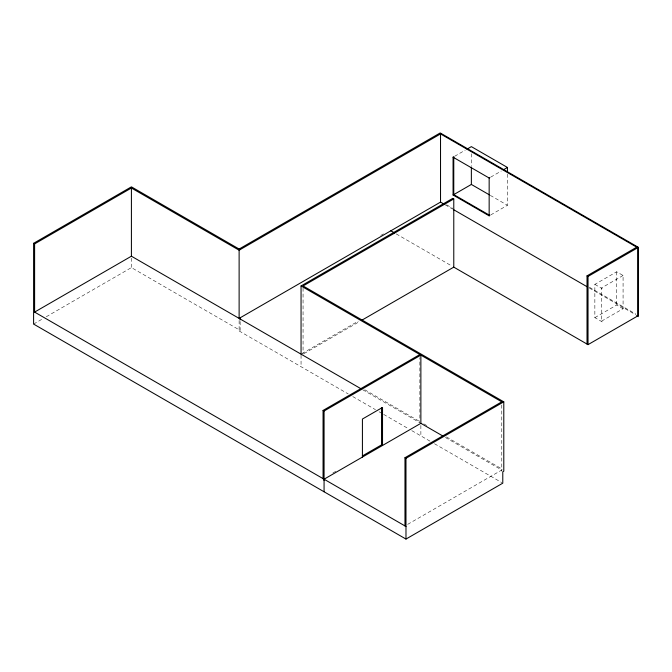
<?xml version="1.0" encoding="UTF-8"?>
<svg xmlns="http://www.w3.org/2000/svg" width="672" height="672" viewBox="0 0 672 672"><rect width="100%" height="100%" fill="white"/><g stroke="black" fill="none" stroke-linecap="round" stroke-linejoin="round"><path stroke-width="0.5" stroke-dasharray="3.36 2.52" d="M33.6 324.072L42.655 318.839M46.276 316.747L131.41 267.599L240.131 330.372L240.131 320.956M454.642 156.282L465.209 150.184M380.764 235.46L383.485 233.89M490.728 177.114L501.287 171.016M239.123 320.485L239.123 330.952L240.131 330.372M490.728 214.931L507.444 205.279L507.444 173.594M301.963 353.623L358.294 321.107M303.979 353.623L359.36 321.653M602.272 321.905L594.854 317.629L594.854 284.382L616.669 271.79L624.086 276.074M594.854 317.629L616.669 305.029L624.086 309.313M332.875 472.97L336.445 470.912M407.686 524.353L502.782 469.451M490.308 195.384L507.444 205.279M594.854 284.382L602.272 288.666M446.578 204.809L452.936 208.48M589.235 287.171L635.578 313.925M445.066 204.742L452.332 208.933M589.478 288.112L635.796 314.849M396.228 233.906L451.878 266.036M364.795 389.785L420.168 421.756M423.805 423.856L427.434 425.947M446.502 436.96L501.875 468.93M362.729 389.76L419.866 422.747L419.866 357.697M445.418 437.497L501.774 470.03M239.123 330.952L348.256 393.96M352.8 396.581L375.488 409.676M379.117 411.776L382.754 413.868M383.662 414.397L408.164 428.543M411.802 430.643L429.962 441.134M434.507 443.755L501.774 482.588M616.669 271.79L616.669 305.029M501.774 404.981L501.774 471.198M471.366 153.779L471.366 166.051M420.874 425.418L420.874 435.884M303.064 288.053L303.064 354.152M301.056 355.194L301.056 366.702M131.41 258.157L131.41 267.599M623.078 275.495L601.264 288.086L601.264 321.325L623.078 308.734L623.078 275.495"/><path stroke-width="1.01" d="M239.123 249.035L440.21 132.938L638.4 247.363L638.4 315.563L588.025 344.644L453.776 267.137L453.776 198.937L303.064 285.953L503.79 401.839L503.79 471.19L502.782 471.778L502.782 483.168L405.98 539.062L33.6 324.072L33.6 243.314L131.41 186.85L240.131 249.614M33.6 243.314L34.608 243.894L131.41 188.009L131.41 256.2L360.914 388.71M34.608 243.894L34.608 312.094L131.41 256.2M130.402 187.429L239.123 250.202L440.53 133.921L637.711 247.758L637.711 315.958L636.703 315.378M453.071 157.189L453.768 156.786L453.768 194.603L489.846 215.435L489.157 215.838L453.071 195.006L453.071 157.189L489.157 178.021L489.846 177.618M466.964 149.167L471.366 146.63L507.444 167.462L507.444 172.57M444.158 204.212L440.53 202.112L239.123 318.394L239.123 250.202M453.071 195.006L471.366 184.447L489.409 194.863M301.056 354.152L301.056 285.953L452.777 198.358L453.776 198.937M503.924 169.495L507.444 167.462M362.082 320.074L453.776 267.137M324.072 480.379L323.064 478.632L323.064 410.441L419.866 354.547M323.064 410.441L324.072 411.02L420.874 355.127L420.874 423.326L324.072 479.212M587.017 344.064L587.017 275.864L637.392 246.784M587.017 275.864L588.025 276.444L638.4 247.363M362.284 455.994L381.528 444.881L382.528 445.46L382.528 407.434L362.418 419.042L362.418 457.078M404.972 525.924L404.972 457.724L501.774 401.839M404.972 457.724L405.98 458.304L503.79 401.839M453.239 209.454L587.656 287.062M637.392 316.142L638.282 316.655M390.844 230.798L394.439 232.873M301.056 285.953L502.782 402.419M420.874 423.326L443.604 436.447M34.608 312.094L405.98 526.504M588.025 276.444L588.025 344.644M489.157 178.021L489.157 215.838M471.366 167.068L471.366 184.447M440.53 133.921L440.53 202.112M405.98 458.304L405.98 539.062M381.528 407.879L381.528 444.881M324.072 411.02L324.072 491.77M240.131 317.814L240.131 319.906"/></g></svg>
